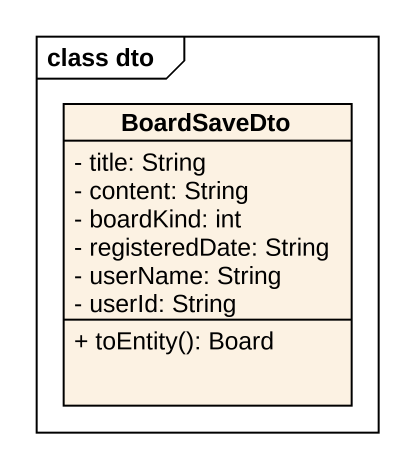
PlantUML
@startuml
mainframe class dto
hide circle
hide empty members
skinparam classAttributeIconSize 0
class BoardSaveDto {
  - title: String
  - content: String
  - boardKind: int
  - registeredDate: String
  - userName: String
  - userId: String
  + toEntity(): Board
}
@enduml
